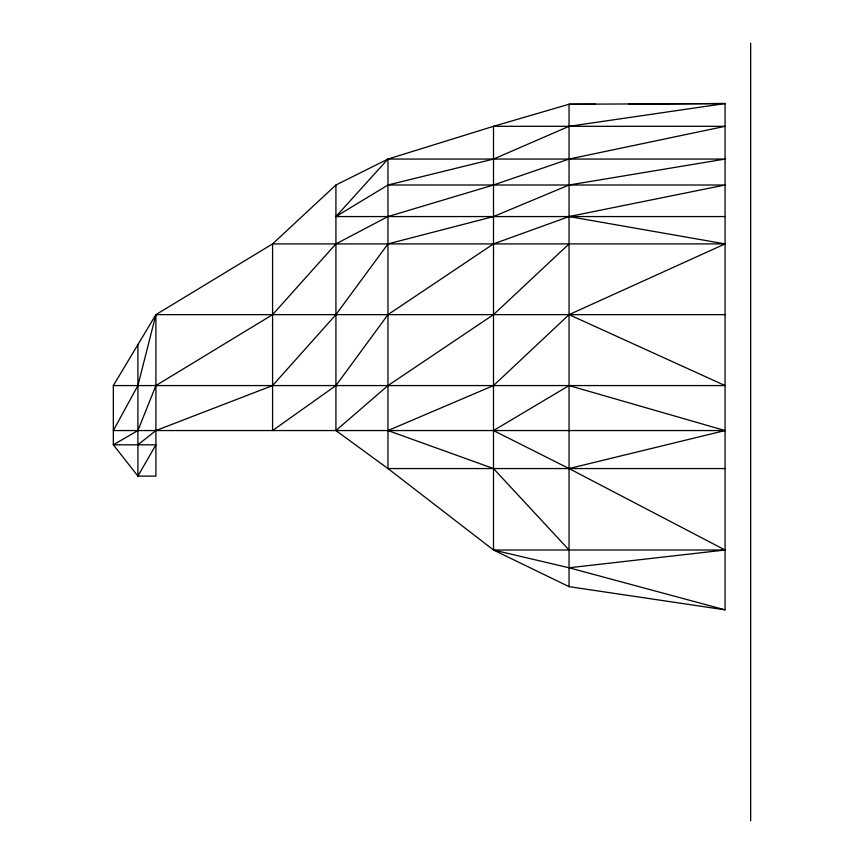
<?xml version="1.0" encoding="UTF-8"?>
<svg xmlns="http://www.w3.org/2000/svg" width="864" height="864" viewBox="0 0 864 864"><rect width="100%" height="100%" fill="white"/><g stroke="black" fill="none" stroke-linecap="round" stroke-linejoin="round"><path stroke-width="1.3" d="M725.069 314.647L155.909 314.647L137.905 385.571L113.335 430.553L725.069 430.553L569.052 385.571L493.506 430.553L569.052 468.558L725.069 550.012L569.052 567.778L493.506 550.012L387.968 468.558L335.923 430.553L335.923 185.004L387.968 159.062L493.506 126.317L569.052 104.231L725.069 103.54L725.069 609.833L569.052 586.656L493.506 550.012L493.506 126.317L725.069 126.317L569.052 159.062L493.506 185.004L387.968 216.562L335.923 243.907L272.581 314.647L155.909 385.571L137.905 430.553L113.335 444.809L137.905 476.118L155.909 476.118L155.909 314.647L272.581 243.907L335.923 185.004M137.905 344.293L137.905 476.118L155.909 444.809L113.335 444.809L113.335 385.571L155.909 314.647M725.069 216.562L335.923 216.562L387.968 159.062L725.069 159.062L569.052 185.004L493.506 216.562L387.968 243.907L335.923 314.647L272.581 385.571L155.909 430.553L137.905 444.809M725.069 243.907L272.581 243.907L272.581 430.553L335.923 385.571L387.968 314.647L493.506 243.907L569.052 216.562L725.069 243.907L569.052 314.647L493.506 385.571L387.968 430.553L493.506 468.558L569.052 550.012M569.052 243.907L493.506 314.647L387.968 385.571L335.923 430.553M335.923 216.562L387.968 185.004L493.506 159.062L569.052 126.317L725.069 103.54L628.668 104.112M569.052 468.558L725.069 430.553M569.052 216.562L725.069 185.004L387.968 185.004M595.426 104.231L569.052 104.231L569.052 586.656M113.335 385.571L725.069 385.571L569.052 314.647M725.069 468.558L387.968 468.558L387.968 159.062M493.506 550.012L725.069 550.012M569.052 567.778L725.069 609.833M750.665 43.2L750.665 820.8"/></g></svg>
